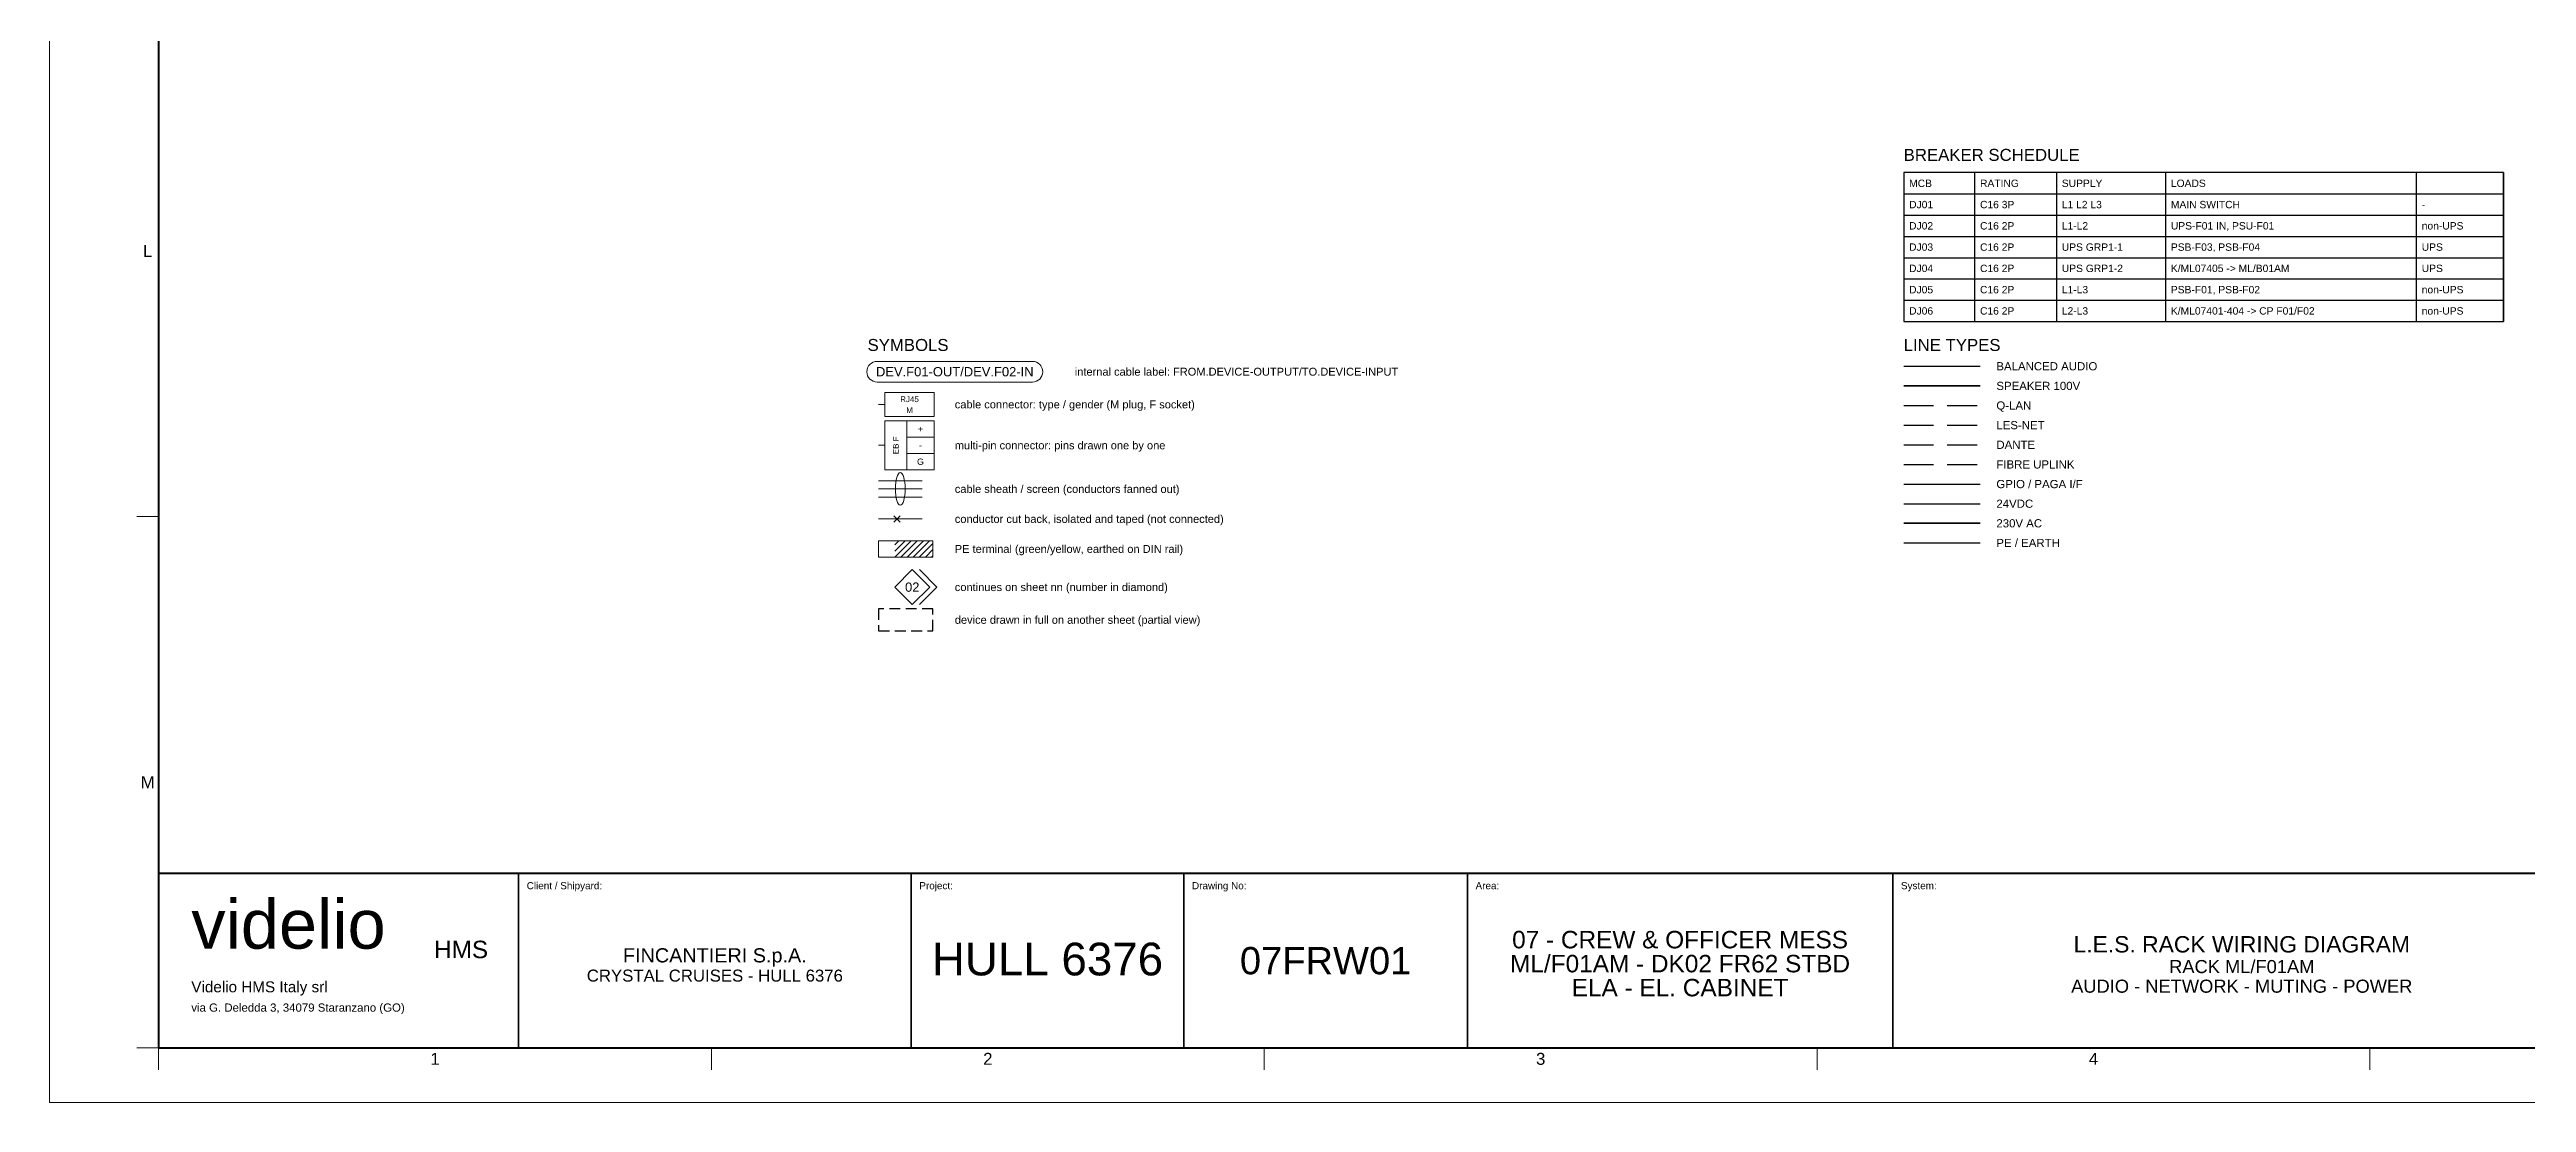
# Model space of a CAD drawing. Header units: millimetres. Extents: x 0 to 841, y 0 to 1189.
# Drawn here: x 0 to 454.2, y 0 to 193.1 of the extents above; entities that cross this region are included whole.
import ezdxf
from ezdxf.enums import TextEntityAlignment as Align

# ---------------------------------------------------------------- set-up
doc = ezdxf.new("R2010")
doc.units = ezdxf.units.MM
doc.linetypes.add('AV_DASHED', pattern=[8, 5.5, -2.5])
doc.linetypes.add('AV_HIDDEN', pattern=[3, 2, -1])
for name, color, linetype, lineweight in [('AV-CONN', 7, 'Continuous', 18), ('AV-LABEL', 7, 'Continuous', 18), ('AV-TB', 7, 'Continuous', 18), ('AV-TEXT', 7, 'Continuous', 18), ('W-AUDIO', 7, 'Continuous', 25)]:
    doc.layers.add(name, color=color, linetype=linetype, lineweight=lineweight)
for name, color, linetype, lineweight, true_color in [('AV-DEVICE-REF', 7, 'AV_HIDDEN', 25, 0x4682ff), ('AV-FRAME', 7, 'Continuous', 70, 0x7800ff), ('AV-TITLE', 7, 'Continuous', 25, 0x7800ff), ('AV-XREF', 7, 'Continuous', 18, 0x00af00), ('AV-ZONE', 7, 'Continuous', 18, 0x7800ff), ('W-24VDC', 7, 'Continuous', 25, 0xc8003c), ('W-DANTE', 7, 'AV_DASHED', 25, 0xe60000), ('W-GPIO', 7, 'Continuous', 25, 0x964b00), ('W-LESNET', 7, 'AV_DASHED', 25, 0x00a0eb), ('W-PE', 7, 'Continuous', 25, 0x009600), ('W-POWER', 7, 'Continuous', 35, 0xeb8c00), ('W-QLAN', 7, 'AV_DASHED', 25, 0x6ebe00), ('W-SPEAKER', 7, 'Continuous', 35, 0x00a0a0), ('W-UPLINK', 7, 'AV_DASHED', 25, 0x1f388c)]:
    doc.layers.add(name, color=color, linetype=linetype, lineweight=lineweight, true_color=true_color)
doc.styles.add('AV', font='arial.ttf')

msp = doc.modelspace()

# ---------------------------------------------------------------- hatches: boundary and pattern name
at = {"layer": 'AV-TB', "true_color": 0x009600}
h = msp.add_hatch(dxfattribs=at)
h.set_pattern_fill('ANSI31', scale=0.25)
h.paths.add_polyline_path([(155, 100), (162, 100), (162, 103), (155, 103)])

# ---------------------------------------------------------------- linework, layer by layer
at = {"layer": 'AV-CONN'}
for p, q in [((152, 128), (153.2, 128)), ((152, 120.5), (153.2, 120.5)), ((152, 114), (160, 114)), ((152, 112.5), (160, 112.5)), ((152, 111), (160, 111)), ((152, 107), (160, 107)), ((154.8, 106.4), (156, 107.6)), ((154.8, 107.6), (156, 106.4))]:
    msp.add_line(p, q, dxfattribs=at)
for points in [[(153.2, 125.8), (162.2, 125.8), (162.2, 130.2), (153.2, 130.2)], [(153.2, 116), (157.2, 116), (157.2, 125), (153.2, 125)], [(157.2, 122), (162.2, 122), (162.2, 125), (157.2, 125)], [(157.2, 119), (162.2, 119), (162.2, 122), (157.2, 122)], [(157.2, 116), (162.2, 116), (162.2, 119), (157.2, 119)]]:
    msp.add_lwpolyline(points, close=True, dxfattribs=at)
msp.add_ellipse((156, 112.5), major_axis=(0, 3), ratio=0.3, dxfattribs=at)
at = {"layer": 'AV-DEVICE-REF'}
msp.add_lwpolyline([(152, 86.5), (162, 86.5), (162, 90.5), (152, 90.5)], close=True, dxfattribs=at)
at = {"layer": 'AV-FRAME'}
for points in [[(20, 10), (831, 10), (831, 1179), (20, 1179)], [(20, 10), (831, 10), (831, 42), (20, 42)]]:
    msp.add_lwpolyline(points, close=True, dxfattribs=at)
at = {"layer": 'AV-LABEL'}
msp.add_lwpolyline([(151.77, 132.1), (180.23, 132.1, 1), (180.23, 135.9), (151.77, 135.9, 1)], format="xyb", close=True, dxfattribs=at)
at = {"layer": 'AV-TB'}
msp.add_lwpolyline([(152, 100), (162, 100), (162, 103), (152, 103)], close=True, dxfattribs=at)
at = {"layer": 'AV-TITLE'}
for p, q in [((353, 170.5), (353, 143.2)), ((368, 170.5), (368, 143.2)), ((388, 170.5), (388, 143.2)), ((434, 170.5), (434, 143.2)), ((450, 170.5), (450, 143.2)), ((340, 166.6), (450, 166.6)), ((340, 162.7), (450, 162.7)), ((340, 158.8), (450, 158.8)), ((340, 154.9), (450, 154.9)), ((340, 151), (450, 151)), ((340, 147.1), (450, 147.1))]:
    msp.add_line(p, q, dxfattribs=at)
for points in [[(340, 143.2), (450, 143.2), (450, 170.5), (340, 170.5)], [(20, 10), (86, 10), (86, 42), (20, 42)], [(86, 10), (158, 10), (158, 42), (86, 42)], [(158, 10), (208, 10), (208, 42), (158, 42)], [(208, 10), (260, 10), (260, 42), (208, 42)], [(260, 10), (338, 10), (338, 42), (260, 42)], [(338, 10), (466, 10), (466, 42), (338, 42)]]:
    msp.add_lwpolyline(points, close=True, dxfattribs=at)
at = {"layer": 'AV-XREF'}
msp.add_lwpolyline([(155, 94.5), (158.2, 97.7), (161.4, 94.5), (158.2, 91.3)], close=True, dxfattribs=at)
msp.add_lwpolyline([(159.5, 97.7), (162.7, 94.5), (159.5, 91.3)], dxfattribs=at)
at = {"layer": 'AV-ZONE'}
for p, q in [((20, 107.42), (16, 107.42)), ((20, 10), (16, 10)), ((20, 10), (20, 6)), ((121.38, 10), (121.38, 6)), ((222.75, 10), (222.75, 6)), ((324.12, 10), (324.12, 6)), ((425.5, 10), (425.5, 6))]:
    msp.add_line(p, q, dxfattribs=at)
at = {"layer": 'AV-ZONE', "lineweight": 13}
msp.add_lwpolyline([(0, 0), (841, 0), (841, 1189), (0, 1189)], close=True, dxfattribs=at)
at = {"layer": 'W-24VDC'}
msp.add_line((340, 109.8), (354, 109.8), dxfattribs=at)
at = {"layer": 'W-AUDIO'}
msp.add_line((340, 135), (354, 135), dxfattribs=at)
at = {"layer": 'W-DANTE'}
msp.add_line((340, 120.6), (354, 120.6), dxfattribs=at)
at = {"layer": 'W-GPIO'}
msp.add_line((340, 113.4), (354, 113.4), dxfattribs=at)
at = {"layer": 'W-LESNET'}
msp.add_line((340, 124.2), (354, 124.2), dxfattribs=at)
at = {"layer": 'W-PE'}
msp.add_line((340, 102.6), (354, 102.6), dxfattribs=at)
at = {"layer": 'W-POWER'}
msp.add_line((340, 106.2), (354, 106.2), dxfattribs=at)
at = {"layer": 'W-QLAN'}
msp.add_line((340, 127.8), (354, 127.8), dxfattribs=at)
at = {"layer": 'W-SPEAKER'}
msp.add_line((340, 131.4), (354, 131.4), dxfattribs=at)
at = {"layer": 'W-UPLINK'}
msp.add_line((340, 117), (354, 117), dxfattribs=at)

# ---------------------------------------------------------------- texts
at = {"layer": 'AV-CONN', "style": 'AV'}
for s, height, p in [('RJ45', 1.05, (157.7, 128.95)), ('M', 1.05, (157.7, 126.95)), ('+', 1.15, (159.7, 123.5)), ('-', 1.15, (159.7, 120.5)), ('G', 1.15, (159.7, 117.5))]:
    msp.add_text(s, height=height, dxfattribs=at).set_placement(p, align=Align.MIDDLE_CENTER)
msp.add_text('EB F', height=1.05, rotation=90, dxfattribs=at).set_placement((155.2, 120.5), align=Align.MIDDLE_CENTER)
at = {"layer": 'AV-LABEL', "style": 'AV'}
msp.add_text('DEV.F01-OUT/DEV.F02-IN', height=1.7, dxfattribs=at).set_placement((166, 134), align=Align.MIDDLE_CENTER)
at = {"layer": 'AV-TEXT', "style": 'AV'}
for s, height, p in [('BREAKER SCHEDULE', 2.2, (340, 172)), ('videlio', 9, (26, 25.5)), ('Videlio HMS Italy srl', 2, (26, 19.6)), ('via G. Deledda 3, 34079 Staranzano (GO)', 1.5, (26, 16.2))]:
    msp.add_text(s, height=height, dxfattribs=at).set_placement(p, align=Align.BOTTOM_LEFT)
at = {"layer": 'AV-TEXT', "true_color": 0x7800ff, "style": 'AV'}
for s, p in [('MCB', (341, 168.55)), ('RATING', (354, 168.55)), ('SUPPLY', (369, 168.55)), ('LOADS', (389, 168.55))]:
    msp.add_text(s, height=1.35, dxfattribs=at).set_placement(p, align=Align.MIDDLE_LEFT)
at = {"layer": 'AV-TEXT', "style": 'AV'}
for s, height, p in [('DJ01', 1.35, (341, 164.65)), ('C16 3P', 1.35, (354, 164.65)), ('L1 L2 L3', 1.35, (369, 164.65)), ('MAIN SWITCH', 1.35, (389, 164.65)), ('-', 1.35, (435, 164.65)), ('DJ02', 1.35, (341, 160.75)), ('C16 2P', 1.35, (354, 160.75)), ('L1-L2', 1.35, (369, 160.75)), ('UPS-F01 IN, PSU-F01', 1.35, (389, 160.75)), ('non-UPS', 1.35, (435, 160.75)), ('DJ03', 1.35, (341, 156.85)), ('C16 2P', 1.35, (354, 156.85)), ('UPS GRP1-1', 1.35, (369, 156.85)), ('PSB-F03, PSB-F04', 1.35, (389, 156.85)), ('UPS', 1.35, (435, 156.85)), ('DJ04', 1.35, (341, 152.95)), ('C16 2P', 1.35, (354, 152.95)), ('UPS GRP1-2', 1.35, (369, 152.95)), ('K/ML07405 -> ML/B01AM', 1.35, (389, 152.95)), ('UPS', 1.35, (435, 152.95)), ('DJ05', 1.35, (341, 149.05)), ('DJ06', 1.35, (341, 145.15)), ('C16 2P', 1.35, (354, 149.05)), ('C16 2P', 1.35, (354, 145.15)), ('L1-L3', 1.35, (369, 149.05)), ('L2-L3', 1.35, (369, 145.15)), ('PSB-F01, PSB-F02', 1.35, (389, 149.05)), ('K/ML07401-404 -> CP F01/F02', 1.35, (389, 145.15)), ('non-UPS', 1.35, (435, 149.05)), ('non-UPS', 1.35, (435, 145.15)), ('internal cable label: FROM.DEVICE-OUTPUT/TO.DEVICE-INPUT', 1.45, (188, 134)), ('SPEAKER 100V', 1.5, (357, 131.4)), ('BALANCED AUDIO', 1.5, (357, 135)), ('cable connector: type / gender (M plug, F socket)', 1.45, (166, 128)), ('Q-LAN', 1.5, (357, 127.8)), ('LES-NET', 1.5, (357, 124.2)), ('multi-pin connector: pins drawn one by one', 1.45, (166, 120.5)), ('DANTE', 1.5, (357, 120.6)), ('GPIO / PAGA I/F', 1.5, (357, 113.4)), ('FIBRE UPLINK', 1.5, (357, 117)), ('cable sheath / screen (conductors fanned out)', 1.45, (166, 112.5)), ('24VDC', 1.5, (357, 109.8)), ('conductor cut back, isolated and taped (not connected)', 1.45, (166, 107)), ('230V AC', 1.5, (357, 106.2)), ('PE terminal (green/yellow, earthed on DIN rail)', 1.45, (166, 101.5)), ('PE / EARTH', 1.5, (357, 102.6)), ('continues on sheet nn (number in diamond)', 1.45, (166, 94.5)), ('device drawn in full on another sheet (partial view)', 1.45, (166, 88.5))]:
    msp.add_text(s, height=height, dxfattribs=at).set_placement(p, align=Align.MIDDLE_LEFT)
for s, p in [('SYMBOLS', (150, 140)), ('LINE TYPES', (340, 140))]:
    msp.add_text(s, height=2.2, dxfattribs=at).set_placement(p, align=Align.TOP_LEFT)
msp.add_text('02', height=1.7, dxfattribs=at).set_placement((158.2, 94.5), align=Align.MIDDLE_CENTER)
at = {"layer": 'AV-TEXT', "true_color": 0x7800ff, "style": 'AV'}
for s, p in [('Client / Shipyard:', (87.5, 40.4)), ('Project:', (159.5, 40.4)), ('Drawing No:', (209.5, 40.4)), ('Area:', (261.5, 40.4)), ('System:', (339.5, 40.4))]:
    msp.add_text(s, height=1.3, dxfattribs=at).set_placement(p, align=Align.TOP_LEFT)
at = {"layer": 'AV-TEXT', "true_color": 0xe60000, "style": 'AV'}
msp.add_text('HMS', height=3.2, dxfattribs=at).set_placement((70.5, 25.5), align=Align.BOTTOM_LEFT)
at = {"layer": 'AV-TEXT', "style": 'AV'}
for s, height, p in [('FINCANTIERI S.p.A.', 2.6, (122, 24.9)), ('HULL 6376', 6, (183, 21.5)), ('07FRW01', 5, (234, 22)), ('07 - CREW & OFFICER MESS', 3.2, (299, 27.3)), ('L.E.S. RACK WIRING DIAGRAM', 3, (402, 26.6)), ('CRYSTAL CRUISES - HULL 6376', 2.2, (122, 21.5)), ('ML/F01AM - DK02 FR62 STBD', 3.2, (299, 22.9)), ('RACK ML/F01AM', 2.4, (402, 23)), ('ELA - EL. CABINET', 3.2, (299, 18.5)), ('AUDIO - NETWORK - MUTING - POWER', 2.4, (402, 19.4))]:
    msp.add_text(s, height=height, dxfattribs=at).set_placement(p, align=Align.BOTTOM_CENTER)
at = {"layer": 'AV-ZONE', "true_color": 0x7800ff, "style": 'AV'}
for s, p in [('L', (18, 156.12)), ('M', (18, 58.71)), ('1', (70.69, 8)), ('2', (172.06, 8)), ('3', (273.44, 8)), ('4', (374.81, 8))]:
    msp.add_text(s, height=2.2, dxfattribs=at).set_placement(p, align=Align.MIDDLE_CENTER)

doc.saveas('drawing.dxf')
